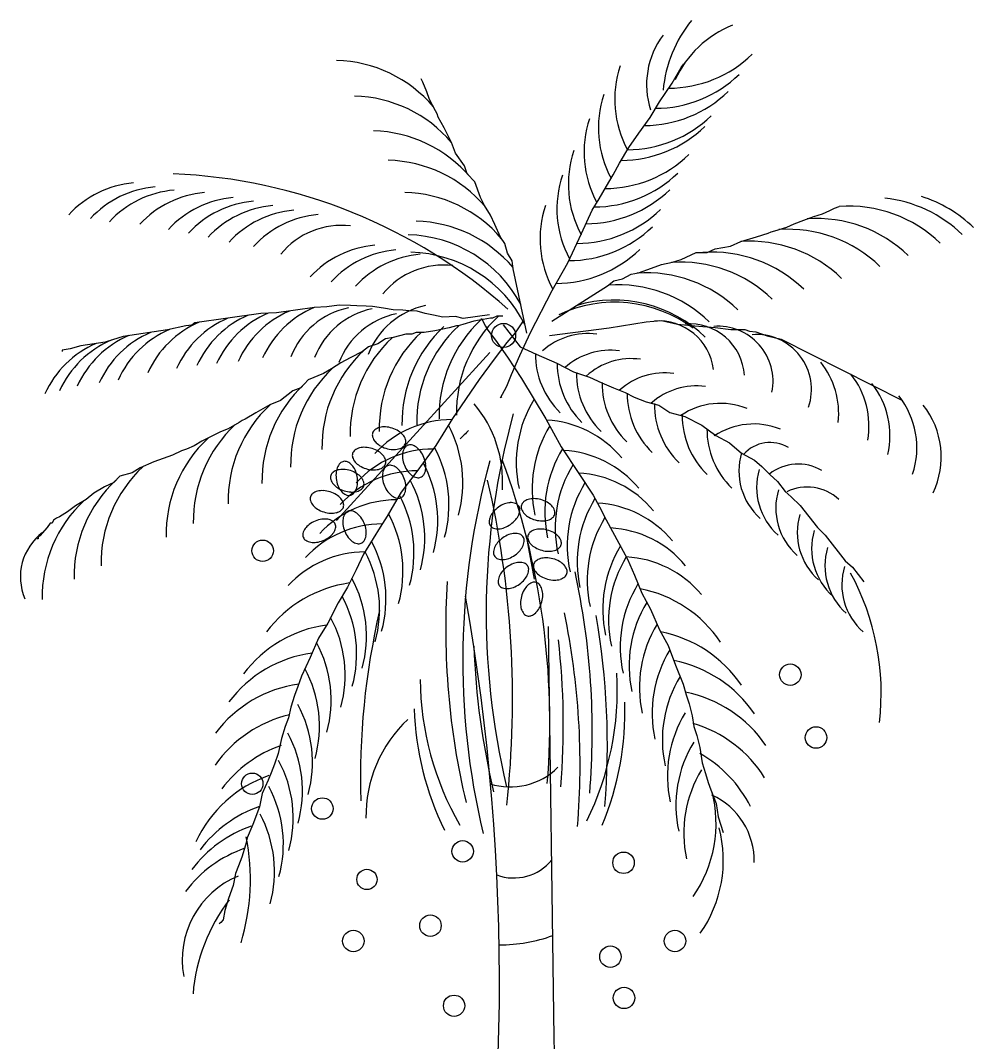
# Model space of a CAD drawing. Header units: millimetres. Extents: x 217.2 to 255.1, y 166.7 to 190.9.
# Drawn here: x 245.272 to 247.118, y 183.618 to 185.597 of the extents above; entities that cross this region are included whole.
import ezdxf

# ---------------------------------------------------------------- set-up
doc = ezdxf.new("R2010")
doc.units = ezdxf.units.MM
doc.layers.add('trees', color=104, linetype='Continuous')

msp = doc.modelspace()

# ---------------------------------------------------------------- linework, layer by layer
at = {"layer": 'trees', "color": 84, "true_color": 0x2aaf18}
for p, q in [((246.5344, 185.4759), (246.5518, 185.506)), ((246.5518, 185.506), (246.5573, 185.5131)), ((246.0514, 185.4774), (246.0483, 185.4838)), ((246.0593, 185.459), (246.0514, 185.4774)), ((246.5098, 185.4398), (246.5344, 185.4759)), ((246.0647, 185.4442), (246.0593, 185.459)), ((246.0759, 185.4224), (246.0647, 185.4442)), ((246.4918, 185.4092), (246.5098, 185.4398)), ((246.0791, 185.4162), (246.0759, 185.4224)), ((246.0815, 185.4101), (246.0791, 185.4162)), ((246.0927, 185.3891), (246.0815, 185.4101)), ((246.1071, 185.3611), (246.0927, 185.3891)), ((245.4713, 184.9854), (245.4506, 184.9789)), ((245.557, 184.9978), (245.4713, 184.9854)), ((245.4365, 184.9743), (245.389, 184.9674)), ((245.4506, 184.9789), (245.4365, 184.9743)), ((246.7459, 184.9798), (246.9805, 184.8611)), ((245.4649, 184.7148), (245.4529, 184.7027)), ((245.435, 184.694), (245.4145, 184.6818)), ((245.4529, 184.7027), (245.435, 184.694)), ((245.3992, 184.6697), (245.3787, 184.6575)), ((245.4145, 184.6818), (245.3992, 184.6697)), ((245.3787, 184.6575), (245.3633, 184.6454)), ((245.336, 184.6297), (245.3335, 184.6237)), ((245.342, 184.6332), (245.336, 184.6297)), ((245.348, 184.6358), (245.342, 184.6332)), ((245.3633, 184.6454), (245.348, 184.6358)), ((245.3241, 184.6151), (245.3097, 184.5995)), ((245.3301, 184.6237), (245.3241, 184.6151)), ((245.3335, 184.6237), (245.3301, 184.6237)), ((245.3063, 184.5935), (245.3037, 184.5934)), ((245.3097, 184.5995), (245.3063, 184.5969)), ((245.3063, 184.5969), (245.3063, 184.5935)), ((246.8307, 184.6006), (246.8699, 184.5506)), ((246.8699, 184.5506), (246.8837, 184.5386)), ((246.8837, 184.5386), (246.9059, 184.5102)), ((246.5928, 184.1596), (246.5992, 184.1389)), ((246.5992, 184.1389), (246.6044, 184.1214)), ((245.7084, 184.0004), (245.7012, 183.9773)), ((245.7012, 183.9773), (245.6943, 183.9603)), ((245.6943, 183.9603), (245.6888, 183.9457)), ((245.6888, 183.9457), (245.6841, 183.9221)), ((245.6841, 183.9221), (245.6755, 183.8967)), ((245.6755, 183.8967), (245.6683, 183.8737)), ((245.6683, 183.8737), (245.6648, 183.856)), ((245.6602, 183.8508), (245.657, 183.8479)), ((245.6648, 183.856), (245.6602, 183.8508))]:
    msp.add_line(p, q, dxfattribs=at)
at = {"layer": 'trees', "color": 97, "true_color": 0x25742c}
for p, q in [((246.4702, 185.3788), (246.4918, 185.4092)), ((246.4202, 185.2981), (246.4326, 185.3207)), ((246.1632, 185.2543), (246.1524, 185.2848)), ((246.4073, 185.2762), (246.4202, 185.2981)), ((246.3929, 185.2519), (246.4073, 185.2762)), ((246.1712, 185.2386), (246.1632, 185.2543)), ((246.3799, 185.2299), (246.3929, 185.2519)), ((246.1826, 185.2201), (246.1712, 185.2386)), ((246.3588, 185.1843), (246.3799, 185.2299)), ((246.8089, 185.2173), (246.8258, 185.2226)), ((246.8258, 185.2226), (246.8401, 185.229)), ((246.8401, 185.229), (246.8491, 185.2335)), ((246.8491, 185.2335), (246.8583, 185.2371)), ((246.1913, 185.2018), (246.1826, 185.2201)), ((246.7897, 185.2107), (246.8089, 185.2173)), ((246.2024, 185.1773), (246.1913, 185.2018)), ((246.3323, 185.1277), (246.3588, 185.1843)), ((246.6977, 185.1784), (246.7206, 185.1851)), ((246.7206, 185.1851), (246.7266, 185.1877)), ((246.2106, 185.165), (246.2024, 185.1773)), ((246.2159, 185.1468), (246.2106, 185.165)), ((246.6473, 185.1601), (246.6676, 185.1691)), ((246.6676, 185.1691), (246.6977, 185.1784)), ((246.2248, 185.1319), (246.2159, 185.1468)), ((246.5521, 185.1344), (246.5814, 185.148)), ((246.5814, 185.148), (246.6027, 185.148)), ((246.6027, 185.148), (246.6177, 185.155)), ((246.6177, 185.155), (246.6473, 185.1601)), ((246.2268, 185.1164), (246.2248, 185.1319)), ((246.3019, 185.0744), (246.3323, 185.1277)), ((246.4949, 185.1177), (246.5141, 185.1243)), ((246.5141, 185.1243), (246.5352, 185.1291)), ((246.5352, 185.1291), (246.5521, 185.1344)), ((246.4384, 185.0968), (246.4552, 185.1057)), ((246.4552, 185.1057), (246.4697, 185.1085)), ((246.4697, 185.1085), (246.4949, 185.1177)), ((246.4091, 185.0832), (246.4216, 185.0927)), ((246.4216, 185.0927), (246.4384, 185.0968)), ((245.8898, 185.0459), (245.866, 185.0424)), ((245.9115, 185.0455), (245.8898, 185.0459)), ((245.9238, 185.0447), (245.9115, 185.0455)), ((245.9421, 185.0439), (245.9238, 185.0447)), ((245.9543, 185.0431), (245.9421, 185.0439)), ((245.768, 185.0309), (245.7378, 185.03)), ((245.8419, 185.0415), (245.768, 185.0309)), ((245.866, 185.0424), (245.8419, 185.0415)), ((245.9756, 185.0401), (245.9543, 185.0431)), ((245.9943, 185.0367), (245.9756, 185.0401)), ((246.0126, 185.0359), (245.9943, 185.0367)), ((246.0248, 185.035), (246.0126, 185.0359)), ((246.0406, 185.0339), (246.0248, 185.035)), ((246.0559, 185.03), (246.0406, 185.0339)), ((245.5923, 185.0055), (245.557, 184.9978)), ((245.6042, 185.0072), (245.5923, 185.0055)), ((245.6097, 185.0115), (245.6042, 185.0072)), ((246.4843, 185.0137), (246.5142, 185.0161)), ((246.5142, 185.0161), (246.5449, 185.009)), ((246.5449, 185.009), (246.5787, 185.0056)), ((246.5787, 185.0056), (246.6176, 185.0026)), ((246.0184, 184.9895), (245.9945, 184.9833)), ((246.0305, 184.9896), (246.0184, 184.9895)), ((246.039, 184.9931), (246.0305, 184.9896)), ((246.0544, 184.9932), (246.039, 184.9931)), ((246.6176, 185.0026), (246.648, 184.9989)), ((246.648, 184.9989), (246.6756, 184.9984)), ((246.6756, 184.9984), (246.6844, 184.9957)), ((246.6844, 184.9957), (246.6966, 184.994)), ((246.6966, 184.994), (246.7187, 184.9863)), ((246.7187, 184.9863), (246.7459, 184.9798)), ((245.389, 184.9674), (245.3682, 184.961)), ((245.9466, 184.9649), (245.9347, 184.9562)), ((245.9646, 184.9711), (245.9466, 184.9649)), ((245.9791, 184.9806), (245.9646, 184.9711)), ((245.9945, 184.9833), (245.9791, 184.9806)), ((245.3682, 184.961), (245.3529, 184.9588)), ((245.3529, 184.9588), (245.3533, 184.9562)), ((245.9347, 184.9562), (245.9107, 184.944)), ((245.8928, 184.9345), (245.8749, 184.9223)), ((245.9107, 184.944), (245.8928, 184.9345)), ((245.8595, 184.9136), (245.8296, 184.9014)), ((245.8749, 184.9223), (245.8595, 184.9136)), ((245.8151, 184.8858), (245.7998, 184.8797)), ((245.8296, 184.9014), (245.8151, 184.8858)), ((245.7998, 184.8797), (245.7759, 184.8615)), ((246.4434, 184.8769), (246.4613, 184.868)), ((246.4613, 184.868), (246.484, 184.8586)), ((245.7554, 184.8527), (245.728, 184.8371)), ((245.7759, 184.8615), (245.7554, 184.8527)), ((246.484, 184.8586), (246.5088, 184.8519)), ((246.5088, 184.8519), (246.5304, 184.8382)), ((246.5304, 184.8382), (246.5594, 184.8304)), ((246.5594, 184.8304), (246.5921, 184.8136)), ((246.5921, 184.8136), (246.619, 184.7932)), ((246.619, 184.7932), (246.6454, 184.779)), ((246.6454, 184.779), (246.6686, 184.7591)), ((245.5042, 184.7306), (245.4888, 184.721)), ((245.5307, 184.7428), (245.5042, 184.7306)), ((245.4888, 184.721), (245.4649, 184.7148)), ((246.0398, 184.724), (246.0099, 184.6837)), ((246.354, 184.7196), (246.3818, 184.6777)), ((246.7389, 184.7041), (246.7537, 184.6852)), ((246.3818, 184.6777), (246.3937, 184.6551)), ((246.7537, 184.6852), (246.7652, 184.6746)), ((246.7652, 184.6746), (246.7827, 184.6578)), ((245.9968, 184.6618), (245.9824, 184.6376)), ((246.3937, 184.6551), (246.4068, 184.6302)), ((246.7827, 184.6578), (246.816, 184.6152)), ((245.9824, 184.6376), (245.9693, 184.6157)), ((246.4068, 184.6302), (246.4188, 184.6076)), ((245.9693, 184.6157), (245.9553, 184.594)), ((246.816, 184.6152), (246.8307, 184.6006)), ((245.9553, 184.594), (245.937, 184.5635)), ((246.2518, 184.5993), (246.2671, 184.5156)), ((246.4188, 184.6076), (246.4315, 184.5852)), ((246.4315, 184.5852), (246.4482, 184.5538)), ((245.937, 184.5635), (245.9222, 184.5332)), ((246.4482, 184.5538), (246.4614, 184.5228)), ((245.9222, 184.5332), (245.9059, 184.4997)), ((246.4614, 184.5228), (246.4759, 184.4885)), ((245.9059, 184.4997), (245.8876, 184.4693)), ((245.8876, 184.4693), (245.8676, 184.4304)), ((245.8676, 184.4304), (245.8495, 184.4008)), ((246.5104, 184.4172), (246.527, 184.3867)), ((245.8495, 184.4008), (245.8333, 184.3638)), ((246.527, 184.3867), (246.5411, 184.3489)), ((245.8333, 184.3638), (245.8165, 184.3278)), ((246.5411, 184.3489), (246.556, 184.312)), ((245.8165, 184.3278), (245.8098, 184.3072)), ((246.556, 184.312), (246.5616, 184.2912)), ((246.5616, 184.2912), (246.5676, 184.2738)), ((246.5676, 184.2738), (246.5736, 184.2504)), ((246.5736, 184.2504), (246.5765, 184.2301)), ((246.5765, 184.2301), (246.5825, 184.2127)), ((246.5825, 184.2127), (246.5885, 184.1893)), ((245.7717, 184.1775), (245.7642, 184.1572)), ((246.5885, 184.1893), (246.5928, 184.1596)), ((245.7642, 184.1572), (245.7581, 184.14)), ((245.7581, 184.14), (245.7519, 184.1264)), ((245.7519, 184.1264), (245.7406, 184.1006)), ((246.6044, 184.1214), (246.6098, 184.1075)), ((245.7406, 184.1006), (245.7354, 184.0746)), ((246.6098, 184.1075), (246.6197, 184.0812)), ((245.7354, 184.0746), (245.7225, 184.0404)), ((246.6197, 184.0812), (246.6235, 184.0549)), ((245.7225, 184.0404), (245.7113, 184.0147)), ((245.7113, 184.0147), (245.7084, 184.0004))]:
    msp.add_line(p, q, dxfattribs=at)
at = {"layer": 'trees', "color": 97, "true_color": 0x279b30}
for p, q in [((246.1149, 185.3402), (246.1071, 185.3611)), ((246.4507, 185.3514), (246.4702, 185.3788)), ((246.4326, 185.3207), (246.4507, 185.3514)), ((246.1321, 185.3156), (246.1149, 185.3402)), ((246.1375, 185.2999), (246.1321, 185.3156)), ((246.1524, 185.2848), (246.1375, 185.2999)), ((246.7567, 185.197), (246.7711, 185.2035)), ((246.7711, 185.2035), (246.7897, 185.2107)), ((246.7266, 185.1877), (246.7332, 185.1897)), ((246.7332, 185.1897), (246.7567, 185.197)), ((245.7378, 185.03), (245.6097, 185.0115)), ((245.728, 184.8371), (245.7076, 184.8249)), ((245.6743, 184.8066), (245.6597, 184.8005)), ((245.6956, 184.8188), (245.6743, 184.8066)), ((245.7016, 184.8223), (245.6956, 184.8188)), ((245.7076, 184.8249), (245.7016, 184.8223)), ((245.6418, 184.7918), (245.6238, 184.7822)), ((245.6597, 184.8005), (245.6418, 184.7918)), ((245.5939, 184.7673), (245.5845, 184.7638)), ((245.6085, 184.7735), (245.5939, 184.7673)), ((245.6238, 184.7822), (245.6085, 184.7735)), ((245.5666, 184.7551), (245.5307, 184.7428)), ((245.5845, 184.7638), (245.5666, 184.7551)), ((246.6686, 184.7591), (246.6944, 184.7455)), ((246.6944, 184.7455), (246.7082, 184.7335)), ((246.7082, 184.7335), (246.7235, 184.7182)), ((246.7235, 184.7182), (246.7389, 184.7041)), ((246.4759, 184.4885), (246.4925, 184.4571)), ((246.4925, 184.4571), (246.5104, 184.4172)), ((245.8098, 184.3072), (245.8029, 184.2902)), ((245.8029, 184.2902), (245.7957, 184.2672)), ((245.7957, 184.2672), (245.7917, 184.247)), ((245.7917, 184.247), (245.7848, 184.23)), ((245.7848, 184.23), (245.7776, 184.207)), ((245.7776, 184.207), (245.7717, 184.1775))]:
    msp.add_line(p, q, dxfattribs=at)
at = {"layer": 'trees', "color": 99, "true_color": 0x1a511e}
for p, q in [((246.253, 184.9919), (246.2268, 185.1164)), ((246.3018, 185.0148), (246.4091, 185.0832)), ((246.2604, 184.9929), (246.3019, 185.0744)), ((246.072, 185.0263), (246.0559, 185.03)), ((246.0907, 185.0229), (246.072, 185.0263)), ((246.1149, 185.0238), (246.0907, 185.0229)), ((246.1301, 185.0199), (246.1149, 185.0238)), ((246.1811, 185.0273), (246.1301, 185.0199)), ((246.1949, 185.0244), (246.1863, 185.0209)), ((246.2069, 185.0245), (246.1949, 185.0244)), ((246.117, 185.0058), (246.1024, 185.0022)), ((246.1204, 185.0058), (246.117, 185.0058)), ((246.1289, 185.0084), (246.1204, 185.0058)), ((246.1503, 185.0146), (246.1289, 185.0084)), ((246.1683, 185.0182), (246.1503, 185.0146)), ((246.1655, 185.0165), (246.165, 185.0199)), ((246.165, 185.0199), (246.1732, 185.0054)), ((246.1829, 185.0209), (246.1683, 185.0182)), ((246.1732, 185.0054), (246.1778, 184.9974)), ((246.1863, 185.0209), (246.1829, 185.0209)), ((246.207, 185.0078), (246.2404, 184.9652)), ((246.2445, 185.0138), (246.2356, 184.9999)), ((246.2439, 185.0105), (246.2445, 185.0138)), ((246.4129, 185.0022), (246.4843, 185.0137)), ((246.075, 184.996), (246.0544, 184.9932)), ((246.1024, 185.0022), (246.075, 184.996)), ((246.1778, 184.9974), (246.1927, 184.9779)), ((246.2306, 184.9921), (246.2146, 184.9735)), ((246.2356, 184.9999), (246.2306, 184.9921)), ((246.2393, 184.9485), (246.2604, 184.9929)), ((246.2971, 184.9872), (246.4129, 185.0022)), ((246.2146, 184.9735), (246.1899, 184.9416)), ((246.1927, 184.9779), (246.2157, 184.9449)), ((246.2404, 184.9652), (246.271, 184.9511)), ((246.1815, 184.9542), (245.8847, 184.6289)), ((246.2157, 184.9449), (246.2425, 184.9037)), ((246.2232, 184.9116), (246.2393, 184.9485)), ((246.271, 184.9511), (246.311, 184.9334)), ((246.1899, 184.9416), (246.161, 184.9019)), ((246.311, 184.9334), (246.3438, 184.9166)), ((246.2144, 184.8887), (246.2232, 184.9116)), ((246.3438, 184.9166), (246.3744, 184.9067)), ((246.3744, 184.9067), (246.3986, 184.8952)), ((246.161, 184.9019), (246.1092, 184.8265)), ((246.21, 184.8806), (246.2144, 184.8887)), ((246.2425, 184.9037), (246.2902, 184.8256)), ((246.3986, 184.8952), (246.4213, 184.8857)), ((246.4213, 184.8857), (246.4434, 184.8769)), ((246.202, 184.8661), (246.21, 184.8806)), ((246.2046, 184.8683), (246.202, 184.8661)), ((246.1092, 184.8265), (246.077, 184.7744)), ((246.2902, 184.8256), (246.3196, 184.7718)), ((246.3196, 184.7718), (246.354, 184.7196))]:
    msp.add_line(p, q, dxfattribs=at)
at = {"layer": 'trees', "color": 12, "true_color": 0xbd0003}
msp.add_line((246.077, 184.7744), (246.0398, 184.724), dxfattribs=at)
at = {"layer": 'trees', "color": 55, "true_color": 0x97922b}
for p, q in [((246.0099, 184.6837), (245.9968, 184.6618)), ((246.6235, 184.0549), (246.6332, 184.0246))]:
    msp.add_line(p, q, dxfattribs=at)
at = {"layer": 'trees', "color": 47, "true_color": 0x8d6a35}
for p, q in [((246.3063, 183.6272), (246.2951, 184.4234)), ((246.3164, 183.021), (246.3063, 183.6272))]:
    msp.add_line(p, q, dxfattribs=at)
at = {"layer": 'trees', "color": 12, "true_color": 0xbd0003}
for centre, radius in [((246.2081, 184.9872), 0.0233), ((245.7413, 184.5703), 0.0208), ((246.7635, 184.3303), 0.0208), ((245.8571, 184.0712), 0.0208), ((246.1288, 183.9883), 0.0207), ((246.4404, 183.9661), 0.0208), ((245.9434, 183.9339), 0.0196)]:
    msp.add_circle(centre, radius, dxfattribs=at)
at = {"layer": 'trees', "color": 1}
for centre, radius in [((246.8133, 184.2087), 0.0208), ((246.0664, 183.8444), 0.0208), ((245.9171, 183.8147), 0.0208), ((246.54, 183.8147), 0.0208), ((246.415, 183.7843), 0.0208), ((246.4414, 183.7045), 0.0208), ((246.1122, 183.6893), 0.0206)]:
    msp.add_circle(centre, radius, dxfattribs=at)
at = {"layer": 'trees', "color": 97, "true_color": 0x25742c}
msp.add_circle((245.7212, 184.1191), 0.0207, dxfattribs=at)
at = {"layer": 'trees', "color": 84, "true_color": 0x2aaf18}
for centre, radius, start, end in [((246.7664, 185.4391), 0.2504, 140.8862, 174.7256), ((246.7278, 185.3965), 0.206, 111.7689, 155.4956), ((246.6445, 185.4728), 0.1595, 143.0715, 197.9099), ((245.8778, 185.265), 0.2548, 40.3326, 88.5448), ((246.5272, 185.7001), 0.2341, 270.1126, 314.0023), ((246.6272, 185.4439), 0.2038, 161.3678, 208.4355), ((246.5018, 185.6611), 0.2341, 270.1126, 314.0023), ((246.4803, 185.6278), 0.2341, 270.1126, 314.0023), ((245.913, 185.1959), 0.2548, 40.3326, 88.5448), ((246.5955, 185.3885), 0.2038, 161.3678, 208.4355), ((245.9495, 185.1286), 0.2548, 40.3326, 88.5448), ((245.5074, 185.0906), 0.1925, 94.8667, 137.3901), ((245.5258, 184.2624), 1.0386, 48.3166, 87.6781), ((245.5494, 185.0831), 0.1925, 94.8667, 137.3901), ((245.5861, 185.0768), 0.1925, 94.8667, 137.3901), ((245.6451, 185.0721), 0.1925, 94.8667, 137.3901), ((245.7004, 185.0622), 0.1925, 94.8667, 137.3901), ((245.7397, 185.0552), 0.1925, 94.8667, 137.3901), ((246.919, 184.9997), 0.2548, 45.8799, 83.8339), ((246.941, 185.0132), 0.2548, 45.8799, 72.554), ((246.7595, 184.938), 0.2548, 45.8799, 94.0921), ((245.5578, 184.81), 0.1925, 113.2154, 155.7388), ((245.6002, 184.8161), 0.1925, 113.2154, 155.7388), ((245.6369, 184.8218), 0.1925, 113.2154, 155.7388), ((245.495, 184.7949), 0.1925, 113.2154, 155.7388), ((245.5236, 184.8011), 0.1925, 113.2154, 155.7388), ((246.8466, 184.7697), 0.1621, 341.5766, 38.3063), ((245.683, 184.5464), 0.2548, 132.9269, 181.1391), ((245.6308, 184.5205), 0.2548, 132.9269, 181.1391), ((245.569, 184.4809), 0.2548, 132.9269, 181.1391), ((246.8991, 184.6054), 0.1222, 163.2194, 228.6265), ((245.3789, 184.5198), 0.1068, 126.6779, 203.5011), ((246.9527, 184.5411), 0.1222, 163.2194, 228.6265), ((246.9855, 184.5048), 0.1222, 163.2194, 228.6265), ((246.4681, 183.9642), 0.2449, 26.8543, 60.5822), ((245.2939, 183.9341), 0.4237, 343.1738, 11.1655), ((245.7872, 183.7629), 0.2449, 109.1744, 142.9023)]:
    msp.add_arc(centre, radius, start, end, dxfattribs=at)
at = {"layer": 'trees', "color": 97, "true_color": 0x279b30}
for centre, radius, start, end in [((246.5678, 185.3417), 0.2038, 161.3678, 208.4355), ((246.4476, 185.581), 0.2341, 270.1126, 314.0023), ((246.4354, 185.5603), 0.2341, 270.1126, 314.0023), ((246.5373, 185.28), 0.2038, 161.3678, 208.4355), ((245.9782, 185.0717), 0.2548, 40.3326, 88.5448), ((246.4042, 185.5058), 0.2341, 270.1126, 314.0023), ((246.383, 185.4701), 0.2341, 270.1126, 314.0023), ((246.3672, 185.4377), 0.2341, 270.1126, 314.0023), ((245.8179, 185.0377), 0.1925, 94.8667, 137.3901), ((245.8652, 185.0293), 0.1925, 94.8667, 137.3901), ((245.8944, 185.048), 0.1524, 83.4496, 140.7029), ((246.6855, 184.9148), 0.2548, 45.8799, 94.0921), ((245.9751, 184.9701), 0.1925, 94.8667, 137.3901), ((246.612, 184.8938), 0.2548, 45.8799, 94.0921), ((245.7895, 184.8496), 0.1925, 113.2154, 155.7388), ((245.8277, 184.8535), 0.1925, 113.2154, 155.7388), ((245.8693, 184.8576), 0.1925, 113.2154, 155.7388), ((245.6944, 184.8358), 0.1925, 113.2154, 155.7388), ((245.75, 184.8439), 0.1925, 113.2154, 155.7388), ((246.6979, 184.8824), 0.1066, 341.3163, 94.5157), ((246.6951, 184.8351), 0.1621, 354.2811, 38.3063), ((245.9292, 184.6662), 0.2548, 132.9269, 181.1391), ((246.7606, 184.8055), 0.1586, 179.6512, 225.8578), ((246.6926, 184.6786), 0.1372, 67.7898, 123.8343), ((245.8091, 184.6018), 0.2548, 132.9269, 181.1391), ((246.7861, 184.7247), 0.1222, 163.2194, 228.6265), ((246.7787, 184.6478), 0.0903, 59.5858, 128.1878), ((246.4254, 184.2565), 0.2449, 34.0541, 78.9537), ((245.8993, 184.184), 0.2449, 98.0028, 142.9023), ((245.64, 184.2812), 0.2341, 344.5361, 28.4259), ((245.8711, 184.1298), 0.2449, 98.0028, 142.9023), ((245.6173, 184.2307), 0.2341, 344.5361, 28.4259)]:
    msp.add_arc(centre, radius, start, end, dxfattribs=at)
at = {"layer": 'trees', "color": 97, "true_color": 0x25742c}
for centre, radius, start, end in [((246.5152, 185.2326), 0.2038, 161.3678, 208.4355), ((246.0101, 185.0095), 0.2548, 40.3326, 88.5448), ((245.7772, 185.0469), 0.1925, 94.8667, 137.3901), ((246.4825, 185.1738), 0.2038, 161.3678, 208.4355), ((246.3495, 185.3995), 0.2341, 270.1126, 314.0023), ((246.0322, 184.9538), 0.2548, 40.3326, 88.5448), ((246.0165, 184.9275), 0.2548, 28.1044, 88.5448), ((246.3339, 185.3662), 0.2341, 270.1126, 314.0023), ((246.0158, 184.9609), 0.1925, 94.8667, 137.3901), ((246.0631, 184.9525), 0.1925, 94.8667, 137.3901), ((246.3091, 185.322), 0.2341, 270.1126, 314.0023), ((246.0923, 184.9712), 0.1524, 83.4496, 140.7029), ((246.5512, 184.8744), 0.2548, 45.8799, 94.0921), ((246.4845, 184.8537), 0.2548, 45.8799, 94.0921), ((246.4292, 184.8305), 0.2548, 45.8799, 94.0921), ((246.088, 184.8958), 0.1524, 101.7983, 159.0517), ((246.4214, 184.8009), 0.2548, 45.8799, 106.3203), ((245.9168, 184.8645), 0.1925, 113.2154, 155.7388), ((245.9386, 184.8914), 0.1524, 101.7983, 159.0517), ((245.9844, 184.8897), 0.1524, 101.7983, 159.0517), ((246.0315, 184.8801), 0.1524, 101.7983, 159.0517), ((246.5681, 184.9033), 0.1066, 3.7883, 94.5157), ((246.6234, 184.8984), 0.1066, 348.6001, 94.5157), ((246.2219, 184.8066), 0.2548, 132.9269, 181.1391), ((246.1657, 184.7963), 0.2548, 132.9269, 181.1391), ((246.111, 184.7717), 0.2548, 132.9269, 181.1391), ((246.0503, 184.737), 0.2548, 132.9269, 181.1391), ((246.52, 184.7851), 0.1297, 81.9926, 132.2186), ((246.7538, 184.8117), 0.1621, 350.2071, 38.3063), ((246.6062, 184.8746), 0.1586, 179.6512, 225.8578), ((246.6587, 184.8543), 0.1586, 179.6512, 225.8578), ((246.628, 184.7185), 0.1372, 67.7898, 123.8343), ((246.7127, 184.8319), 0.1586, 179.6512, 225.8578), ((246.7245, 184.7099), 0.07, 59.4874, 137.7831), ((245.8464, 184.6294), 0.2341, 344.5361, 28.4259), ((246.5422, 184.6148), 0.2341, 148.5306, 192.4204), ((246.0411, 184.5214), 0.2038, 90.103, 137.1706), ((244.3335, 184.283), 1.8919, 353.766, 12.9565), ((246.342, 184.5173), 0.2038, 39.7858, 86.8535), ((245.8213, 184.5956), 0.2341, 344.5361, 28.4259), ((246.5654, 184.5797), 0.2341, 148.5306, 192.4204), ((246.8576, 184.6531), 0.1222, 163.2194, 228.6265), ((246.7964, 184.6034), 0.0903, 47.4027, 116.0047), ((246.0015, 184.4652), 0.2038, 90.103, 137.1706), ((246.5847, 184.5493), 0.2341, 148.5306, 192.4204), ((246.3786, 184.4591), 0.2038, 39.7858, 86.8535), ((245.7791, 184.5306), 0.2341, 344.5361, 28.4259), ((245.9736, 184.4185), 0.2038, 90.103, 137.1706), ((245.94, 184.3642), 0.2038, 90.103, 137.1706), ((245.7338, 184.4565), 0.2341, 344.5361, 28.4259), ((245.7084, 184.4054), 0.2341, 344.5361, 28.4259), ((245.944, 184.2654), 0.2449, 98.0028, 142.9023), ((246.6681, 184.3838), 0.2341, 148.5306, 192.4204), ((245.6894, 184.3706), 0.2341, 344.5361, 28.4259), ((246.7052, 184.306), 0.2341, 148.5306, 192.4204), ((244.8763, 184.2321), 1.4475, 355.2862, 6.5793), ((246.7298, 184.2561), 0.2341, 148.5306, 192.4204), ((246.7497, 184.2045), 0.2341, 148.5306, 192.4204), ((245.5665, 184.0526), 0.2341, 344.5361, 28.4259), ((245.5474, 184.0022), 0.2341, 344.5361, 28.4259)]:
    msp.add_arc(centre, radius, start, end, dxfattribs=at)
at = {"layer": 'trees', "color": 55, "true_color": 0x97922b}
for centre, radius, start, end in [((246.8765, 184.9829), 0.2548, 45.8799, 94.0921), ((246.8146, 184.9588), 0.2548, 45.8799, 94.0921), ((246.5087, 184.9087), 0.1066, 6.6949, 94.5157), ((245.9948, 184.7057), 0.2548, 132.9269, 181.1391), ((246.5812, 184.7598), 0.1297, 81.9926, 132.2186), ((246.7944, 184.7935), 0.1621, 346.9559, 38.3063), ((246.8937, 184.752), 0.1621, 334.5178, 38.3063), ((245.8618, 184.628), 0.2548, 132.9269, 181.1391), ((246.522, 184.6455), 0.2341, 148.5306, 192.4204), ((245.9982, 184.7165), 0.0247, 146.3721, 170.8094), ((245.9672, 184.7425), 0.0128, 308.3836, 342.5934), ((245.9883, 184.7231), 0.0128, 112.1622, 146.3721), ((245.9883, 184.7231), 0.0128, 77.9523, 112.1622), ((245.9858, 184.7114), 0.0247, 53.5149, 77.9523), ((245.9784, 184.7014), 0.0372, 36.3261, 53.5149), ((246.0666, 184.7564), 0.0547, 202.1622, 216.3261), ((247.5765, 184.3583), 1.4475, 164.5249, 193.4066), ((246.8204, 184.6925), 0.1222, 163.2194, 228.6265), ((246.0106, 184.7145), 0.0372, 170.8094, 187.9983), ((246.0279, 184.7169), 0.0547, 187.9983, 202.1622), ((245.9643, 184.691), 0.0547, 22.1622, 36.3261), ((245.9643, 184.691), 0.0547, 7.9983, 22.1622), ((245.9156, 184.7387), 0.0547, 238.4295, 252.5934), ((246.0279, 184.7169), 0.0547, 202.1622, 216.3261), ((245.994, 184.6915), 0.0247, 326.3721, 350.8094), ((245.9816, 184.6935), 0.0372, 350.8094, 7.9983), ((245.8462, 184.671), 0.0128, 162.5934, 196.8033), ((245.8462, 184.671), 0.0128, 128.3836, 162.5934), ((245.8536, 184.6617), 0.0247, 103.9462, 128.3836), ((245.8566, 184.6495), 0.0372, 86.7573, 103.9462), ((245.8557, 184.6321), 0.0547, 72.5934, 86.7573), ((245.8557, 184.6321), 0.0547, 58.4295, 72.5934), ((245.8648, 184.647), 0.0372, 41.2407, 58.4295), ((245.8742, 184.6552), 0.0247, 16.8033, 41.2407), ((245.9129, 184.701), 0.0247, 221.7768, 246.2142), ((246.0138, 184.7066), 0.0372, 216.3261, 233.5149), ((246.0064, 184.6965), 0.0247, 233.5149, 257.9523), ((246.0039, 184.6849), 0.0128, 257.9523, 292.1622), ((245.8004, 184.5662), 0.2341, 344.5361, 28.4259), ((246.0039, 184.6849), 0.0128, 292.1622, 326.3721), ((245.8576, 184.6745), 0.0247, 196.8033, 221.2407), ((245.867, 184.6827), 0.0372, 221.2407, 238.4295), ((245.8762, 184.6976), 0.0547, 238.4295, 252.5934), ((245.8782, 184.668), 0.0247, 283.9462, 308.3836), ((245.8856, 184.6587), 0.0128, 308.3836, 342.5934), ((245.8856, 184.6587), 0.0128, 342.5934, 16.8033), ((245.864, 184.5773), 0.0547, 98.1608, 112.3246), ((245.8615, 184.5946), 0.0372, 80.9719, 98.1608), ((245.8762, 184.6976), 0.0547, 252.5934, 266.7573), ((245.8635, 184.607), 0.0247, 56.5345, 80.9719), ((245.8752, 184.6802), 0.0372, 266.7573, 283.9462), ((245.9338, 184.6263), 0.0372, 170.8094, 187.9983), ((245.9115, 184.6349), 0.0128, 112.1622, 146.3721), ((246.2838, 184.6828), 0.0547, 240.696, 254.8599), ((246.6041, 184.5126), 0.2341, 148.5306, 192.4204), ((245.8435, 184.5988), 0.0247, 143.6774, 168.1148), ((245.8536, 184.5913), 0.0372, 126.4885, 143.6774), ((245.864, 184.5773), 0.0547, 112.3246, 126.4885), ((245.8701, 184.6169), 0.0128, 22.3246, 56.5345), ((245.8584, 184.6193), 0.0247, 323.6774, 348.1148), ((245.8701, 184.6169), 0.0128, 348.1148, 22.3246), ((246.2788, 184.5752), 0.0372, 89.0238, 106.2126), ((246.404, 184.411), 0.2038, 39.7858, 86.8535), ((246.9269, 184.574), 0.1222, 163.2194, 228.6265), ((245.8319, 184.6012), 0.0128, 168.1148, 202.3246), ((245.8319, 184.6012), 0.0128, 202.3246, 236.5345), ((245.8384, 184.6112), 0.0247, 236.5345, 260.9719), ((245.8379, 184.6408), 0.0547, 278.1608, 292.3246), ((245.8379, 184.6408), 0.0547, 292.3246, 306.4885), ((245.8483, 184.6268), 0.0372, 306.4885, 323.6774), ((245.7462, 184.4771), 0.2341, 344.5361, 28.4259), ((246.2381, 184.5506), 0.0547, 125.2911, 139.455), ((246.2381, 184.5506), 0.0547, 111.1272, 125.2911), ((246.2318, 184.5669), 0.0372, 93.9384, 111.1272), ((246.231, 184.5793), 0.0247, 69.501, 93.9384), ((246.2351, 184.5905), 0.0128, 35.2911, 69.501), ((246.2351, 184.5905), 0.0128, 1.0812, 35.2911), ((246.2232, 184.5903), 0.0247, 336.6439, 1.0812), ((245.8404, 184.6235), 0.0372, 260.9719, 278.1608), ((246.2134, 184.5669), 0.0247, 156.6439, 181.0812), ((246.2248, 184.5619), 0.0372, 139.455, 156.6439), ((246.1985, 184.6066), 0.0547, 305.2911, 319.455), ((246.2117, 184.5952), 0.0372, 319.455, 336.6439), ((246.6342, 184.4574), 0.2341, 148.5306, 192.4204), ((246.2014, 184.5666), 0.0128, 181.0812, 215.2911), ((246.2014, 184.5666), 0.0128, 215.2911, 249.501), ((246.2056, 184.5778), 0.0247, 249.501, 273.9384), ((246.2048, 184.5903), 0.0372, 273.9384, 291.1272), ((246.1985, 184.6066), 0.0547, 291.1272, 305.2911), ((246.2898, 184.5194), 0.0372, 89.0238, 106.2126), ((246.2895, 184.5019), 0.0547, 74.8599, 89.0238), ((246.2895, 184.5019), 0.0547, 60.696, 74.8599), ((246.6455, 184.4362), 0.2341, 148.5306, 192.4204), ((246.4346, 184.3549), 0.2038, 39.7858, 86.8535), ((246.2406, 184.5107), 0.0372, 93.9384, 111.1272), ((246.2398, 184.5231), 0.0247, 69.501, 93.9384), ((244.9323, 184.2202), 1.4475, 355.2862, 12.3308), ((247.5434, 184.4187), 1.4475, 176.362, 193.4066), ((246.3075, 184.5682), 0.0547, 254.8599, 269.0238), ((246.4592, 184.2957), 0.4803, 353.1054, 28.8161), ((246.2956, 184.4678), 0.0547, 150.8584, 165.0223), ((246.2467, 184.4853), 0.0372, 359.1862, 16.3751), ((246.2956, 184.4678), 0.0547, 165.0223, 179.1862), ((246.2293, 184.4855), 0.0547, 330.8584, 345.0223), ((246.2293, 184.4855), 0.0547, 345.0223, 359.1862), ((246.6852, 184.348), 0.2341, 148.5306, 192.4204), ((247.3782, 184.1284), 1.4475, 166.9852, 181.6685), ((246.2781, 184.468), 0.0372, 179.1862, 196.3751), ((246.2661, 184.4645), 0.0247, 196.3751, 220.8125), ((246.2532, 184.468), 0.0247, 289.2322, 313.6696), ((246.2445, 184.477), 0.0372, 313.6696, 330.8584), ((244.9087, 184.1556), 1.4475, 355.2862, 11.7321), ((245.6672, 184.3296), 0.2341, 344.5361, 28.4259), ((246.2571, 184.4567), 0.0128, 220.8125, 255.0223), ((246.2571, 184.4567), 0.0128, 255.0223, 289.2322), ((244.9616, 184.1941), 1.4475, 355.2862, 9.9695), ((246.4657, 184.1729), 0.2449, 34.0541, 78.9537), ((247.5969, 184.4389), 1.4475, 182.1135, 193.4066), ((246.491, 184.1172), 0.2449, 34.0541, 78.9537), ((245.8516, 184.3015), 0.5768, 333.8323, 3.1811), ((245.8455, 184.0697), 0.2449, 98.0028, 142.9023), ((246.6232, 184.3266), 0.5768, 180.534, 209.8827), ((246.5133, 184.0559), 0.2449, 34.0541, 78.9537), ((245.6038, 184.1611), 0.2341, 344.5361, 28.4259), ((245.8662, 184.2593), 0.5768, 337.5522, 1.8016), ((245.8497, 184.0145), 0.2449, 103.2904, 144.916), ((246.6113, 184.2835), 0.5768, 181.9135, 206.1629), ((246.7595, 184.1343), 0.2341, 148.5306, 192.4204), ((246.1963, 184.0573), 0.2548, 132.9269, 181.1391), ((246.5062, 184.0009), 0.2449, 32.0405, 73.6661), ((245.5844, 184.1055), 0.2341, 344.5361, 28.4259), ((245.8575, 183.9618), 0.2449, 109.1744, 142.9023), ((246.776, 184.0777), 0.2341, 148.5306, 192.4204), ((245.8341, 183.9037), 0.2449, 109.1744, 155.0455), ((246.7911, 184.024), 0.2341, 148.5306, 192.4204), ((246.3738, 184.042), 0.2459, 324.976, 14.7541), ((246.5536, 183.9696), 0.1401, 358.9306, 65.5076), ((245.8155, 183.8438), 0.2449, 109.1744, 142.9023), ((245.5304, 183.9489), 0.2341, 344.5361, 28.4259), ((245.7996, 183.8057), 0.2449, 109.1744, 142.9023), ((246.3878, 183.971), 0.2459, 324.976, 14.7541), ((245.7611, 183.7784), 0.1755, 112.5339, 190.6238), ((245.9517, 183.684), 0.3464, 142.5436, 175.2654)]:
    msp.add_arc(centre, radius, start, end, dxfattribs=at)
at = {"layer": 'trees', "color": 99, "true_color": 0x1a511e}
for centre, radius, start, end in [((246.022, 184.8935), 0.2548, 26.7465, 88.5448), ((246.4232, 184.7967), 0.2548, 53.327, 115.1253), ((246.3715, 184.8378), 0.2548, 132.9269, 181.1391), ((246.266, 184.8178), 0.2548, 132.9269, 181.1391), ((246.2946, 184.8194), 0.2548, 132.9269, 181.1391), ((246.3378, 184.8307), 0.2548, 132.9269, 181.1391), ((246.3707, 184.8612), 0.1297, 81.9926, 132.2186), ((246.4283, 184.9515), 0.1586, 179.6512, 225.8578), ((246.4145, 184.8289), 0.1297, 81.9926, 132.2186), ((246.4704, 184.9327), 0.1586, 179.6512, 225.8578), ((246.4555, 184.8126), 0.1297, 81.9926, 132.2186), ((246.5077, 184.9148), 0.1586, 179.6512, 225.8578), ((246.5574, 184.895), 0.1586, 179.6512, 225.8578), ((245.9722, 184.7038), 0.2341, 356.2742, 40.164), ((246.4667, 184.7413), 0.2341, 148.5306, 192.4204), ((247.6219, 184.449), 1.4475, 164.5249, 193.4066), ((246.1082, 184.6204), 0.2038, 90.103, 137.1706), ((245.8952, 184.7019), 0.2341, 344.5361, 28.4259), ((246.4973, 184.6898), 0.2341, 148.5306, 192.4204), ((246.2803, 184.6197), 0.2038, 39.7858, 86.8535), ((246.5428, 184.3901), 0.5768, 134.2992, 136.5232), ((246.0722, 184.5635), 0.2038, 90.103, 137.1706), ((245.8682, 184.659), 0.2341, 344.5361, 28.4259), ((246.3132, 184.561), 0.2038, 39.7858, 86.8535)]:
    msp.add_arc(centre, radius, start, end, dxfattribs=at)
at = {"layer": 'trees', "color": 12, "true_color": 0xbd0003}
for centre, radius, start, end in [((245.9739, 184.785), 0.0247, 103.9462, 128.3836), ((245.977, 184.7729), 0.0372, 86.7573, 103.9462), ((245.976, 184.7555), 0.0547, 72.5934, 86.7573), ((245.976, 184.7555), 0.0547, 58.4295, 72.5934), ((245.9665, 184.7944), 0.0128, 162.5934, 196.8033), ((245.9665, 184.7944), 0.0128, 128.3836, 162.5934), ((245.9779, 184.7978), 0.0247, 196.8033, 221.2407), ((245.9851, 184.7703), 0.0372, 41.2407, 58.4295), ((245.9945, 184.7786), 0.0247, 16.8033, 41.2407), ((245.9352, 184.7455), 0.0247, 103.9462, 128.3836), ((245.9382, 184.7334), 0.0372, 86.7573, 103.9462), ((245.9372, 184.7159), 0.0547, 72.5934, 86.7573), ((245.9372, 184.7159), 0.0547, 58.4295, 72.5934), ((245.9874, 184.8061), 0.0372, 221.2407, 238.4295), ((245.9965, 184.821), 0.0547, 238.4295, 252.5934), ((245.9965, 184.821), 0.0547, 252.5934, 266.7573), ((245.9955, 184.8035), 0.0372, 266.7573, 283.9462), ((245.9985, 184.7914), 0.0247, 283.9462, 308.3836), ((246.037, 184.756), 0.0247, 146.3721, 170.8094), ((246.0059, 184.782), 0.0128, 308.3836, 342.5934), ((246.027, 184.7626), 0.0128, 112.1622, 146.3721), ((246.0059, 184.782), 0.0128, 342.5934, 16.8033), ((246.027, 184.7626), 0.0128, 77.9523, 112.1622), ((246.0246, 184.751), 0.0247, 53.5149, 77.9523), ((246.0171, 184.7409), 0.0372, 36.3261, 53.5149), ((245.9278, 184.7549), 0.0128, 162.5934, 196.8033), ((245.9392, 184.7583), 0.0247, 196.8033, 221.2407), ((245.9278, 184.7549), 0.0128, 128.3836, 162.5934), ((245.9464, 184.7308), 0.0372, 41.2407, 58.4295), ((245.9558, 184.7391), 0.0247, 16.8033, 41.2407), ((246.0493, 184.754), 0.0372, 170.8094, 187.9983), ((246.0666, 184.7564), 0.0547, 187.9983, 202.1622), ((246.003, 184.7305), 0.0547, 22.1622, 36.3261), ((246.003, 184.7305), 0.0547, 7.9983, 22.1622), ((245.9207, 184.7178), 0.0372, 159.0713, 176.2602), ((245.909, 184.7222), 0.0247, 134.6339, 159.0713), ((245.896, 184.6906), 0.0372, 86.7573, 103.9462), ((245.9006, 184.7307), 0.0128, 100.4241, 134.6339), ((245.895, 184.6732), 0.0547, 72.5934, 86.7573), ((245.9006, 184.7307), 0.0128, 66.2142, 100.4241), ((245.8958, 184.7198), 0.0247, 41.7768, 66.2142), ((245.8865, 184.7115), 0.0372, 24.5879, 41.7768), ((245.8706, 184.7042), 0.0547, 10.4241, 24.5879), ((245.9486, 184.7666), 0.0372, 221.2407, 238.4295), ((245.9578, 184.7815), 0.0547, 238.4295, 252.5934), ((245.9578, 184.7815), 0.0547, 252.5934, 266.7573), ((245.9568, 184.764), 0.0372, 266.7573, 283.9462), ((245.9598, 184.7519), 0.0247, 283.9462, 308.3836), ((245.9672, 184.7425), 0.0128, 342.5934, 16.8033), ((246.0327, 184.731), 0.0247, 326.3721, 350.8094), ((246.0203, 184.733), 0.0372, 350.8094, 7.9983), ((245.8856, 184.7121), 0.0128, 162.5934, 196.8033), ((245.897, 184.7155), 0.0247, 196.8033, 221.2407), ((245.8856, 184.7121), 0.0128, 128.3836, 162.5934), ((245.893, 184.7028), 0.0247, 103.9462, 128.3836), ((245.9381, 184.7166), 0.0547, 176.2602, 190.4241), ((245.895, 184.6732), 0.0547, 58.4295, 72.5934), ((245.9042, 184.6881), 0.0372, 41.2407, 58.4295), ((245.8706, 184.7042), 0.0547, 356.2602, 10.4241), ((245.9136, 184.6963), 0.0247, 16.8033, 41.2407), ((246.0525, 184.7461), 0.0372, 216.3261, 233.5149), ((246.0451, 184.736), 0.0247, 233.5149, 257.9523), ((246.0426, 184.7244), 0.0128, 257.9523, 292.1622), ((246.0426, 184.7244), 0.0128, 292.1622, 326.3721), ((245.9064, 184.7238), 0.0372, 221.2407, 238.4295), ((245.9381, 184.7166), 0.0547, 190.4241, 204.5879), ((245.9222, 184.7094), 0.0372, 204.5879, 221.7768), ((245.8997, 184.6986), 0.0247, 314.6339, 339.0713), ((245.888, 184.7031), 0.0372, 339.0713, 356.2602), ((245.9176, 184.7091), 0.0247, 283.9462, 308.3836), ((245.925, 184.6997), 0.0128, 308.3836, 342.5934), ((245.925, 184.6997), 0.0128, 342.5934, 16.8033), ((245.9156, 184.7387), 0.0547, 252.5934, 266.7573), ((245.9081, 184.6901), 0.0128, 246.2142, 280.4241), ((245.9081, 184.6901), 0.0128, 280.4241, 314.6339), ((245.9146, 184.7212), 0.0372, 266.7573, 283.9462), ((246.2627, 184.646), 0.0247, 106.2126, 130.65), ((246.2662, 184.634), 0.0372, 89.0238, 106.2126), ((246.2659, 184.6165), 0.0547, 74.8599, 89.0238), ((246.2659, 184.6165), 0.0547, 60.696, 74.8599), ((246.2297, 184.6101), 0.0547, 125.2911, 139.455), ((246.2297, 184.6101), 0.0547, 111.1272, 125.2911), ((246.2234, 184.6263), 0.0372, 93.9384, 111.1272), ((246.2225, 184.6388), 0.0247, 69.501, 93.9384), ((246.2267, 184.65), 0.0128, 35.2911, 69.501), ((246.2267, 184.65), 0.0128, 1.0812, 35.2911), ((246.2148, 184.6498), 0.0247, 336.6439, 1.0812), ((246.2549, 184.655), 0.0128, 164.8599, 199.0697), ((246.2549, 184.655), 0.0128, 130.65, 164.8599), ((246.2662, 184.6589), 0.0247, 199.0697, 223.5071), ((246.2744, 184.6317), 0.0372, 43.5071, 60.696), ((246.2835, 184.6403), 0.0247, 19.0697, 43.5071), ((246.2948, 184.6442), 0.0128, 344.8599, 19.0697), ((245.9214, 184.6283), 0.0247, 146.3721, 170.8094), ((245.9115, 184.6349), 0.0128, 77.9523, 112.1622), ((245.909, 184.6232), 0.0247, 53.5149, 77.9523), ((245.9016, 184.6131), 0.0372, 36.3261, 53.5149), ((245.8875, 184.6028), 0.0547, 22.1622, 36.3261), ((246.2049, 184.6264), 0.0247, 156.6439, 181.0812), ((246.2164, 184.6214), 0.0372, 139.455, 156.6439), ((246.19, 184.6661), 0.0547, 305.2911, 319.455), ((246.2033, 184.6547), 0.0372, 319.455, 336.6439), ((246.2753, 184.6675), 0.0372, 223.5071, 240.696), ((246.2838, 184.6828), 0.0547, 254.8599, 269.0238), ((246.2835, 184.6653), 0.0372, 269.0238, 286.2126), ((246.287, 184.6533), 0.0247, 286.2126, 310.65), ((246.2948, 184.6442), 0.0128, 310.65, 344.8599), ((245.9511, 184.6287), 0.0547, 187.9983, 202.1622), ((245.8875, 184.6028), 0.0547, 7.9983, 22.1622), ((245.9048, 184.6052), 0.0372, 350.8094, 7.9983), ((246.193, 184.6261), 0.0128, 181.0812, 215.2911), ((246.193, 184.6261), 0.0128, 215.2911, 249.501), ((246.1972, 184.6373), 0.0247, 249.501, 273.9384), ((246.1963, 184.6498), 0.0372, 273.9384, 291.1272), ((246.19, 184.6661), 0.0547, 291.1272, 305.2911), ((246.2753, 184.5872), 0.0247, 106.2126, 130.65), ((246.2785, 184.5577), 0.0547, 74.8599, 89.0238), ((246.2785, 184.5577), 0.0547, 60.696, 74.8599), ((245.9511, 184.6287), 0.0547, 202.1622, 216.3261), ((245.937, 184.6183), 0.0372, 216.3261, 233.5149), ((245.9296, 184.6083), 0.0247, 233.5149, 257.9523), ((245.9271, 184.5966), 0.0128, 292.1622, 326.3721), ((245.9172, 184.6032), 0.0247, 326.3721, 350.8094), ((246.2675, 184.5962), 0.0128, 164.8599, 199.0697), ((246.2675, 184.5962), 0.0128, 130.65, 164.8599), ((246.2788, 184.6001), 0.0247, 199.0697, 223.5071), ((246.287, 184.573), 0.0372, 43.5071, 60.696), ((246.2961, 184.5816), 0.0247, 19.0697, 43.5071), ((246.3073, 184.5855), 0.0128, 344.8599, 19.0697), ((245.9271, 184.5966), 0.0128, 257.9523, 292.1622), ((246.2878, 184.6088), 0.0372, 223.5071, 240.696), ((246.2964, 184.624), 0.0547, 240.696, 254.8599), ((246.2964, 184.624), 0.0547, 254.8599, 269.0238), ((246.2961, 184.6065), 0.0372, 269.0238, 286.2126), ((246.2996, 184.5945), 0.0247, 286.2126, 310.65), ((246.3073, 184.5855), 0.0128, 310.65, 344.8599), ((246.2786, 184.5405), 0.0128, 130.65, 164.8599), ((246.2864, 184.5314), 0.0247, 106.2126, 130.65), ((246.2981, 184.5172), 0.0372, 43.5071, 60.696), ((246.2337, 184.5057), 0.0372, 139.455, 156.6439), ((246.2469, 184.4944), 0.0547, 125.2911, 139.455), ((246.2469, 184.4944), 0.0547, 111.1272, 125.2911), ((246.2439, 184.5343), 0.0128, 35.2911, 69.501), ((246.2439, 184.5343), 0.0128, 1.0812, 35.2911), ((246.232, 184.5341), 0.0247, 336.6439, 1.0812), ((246.2786, 184.5405), 0.0128, 164.8599, 199.0697), ((246.2899, 184.5443), 0.0247, 199.0697, 223.5071), ((246.3072, 184.5258), 0.0247, 19.0697, 43.5071), ((246.3184, 184.5297), 0.0128, 344.8599, 19.0697), ((246.2222, 184.5107), 0.0247, 156.6439, 181.0812), ((246.2102, 184.5104), 0.0128, 181.0812, 215.2911), ((246.2073, 184.5504), 0.0547, 305.2911, 319.455), ((246.2205, 184.539), 0.0372, 319.455, 336.6439), ((246.2678, 184.4966), 0.0128, 75.0223, 109.2322), ((246.2989, 184.553), 0.0372, 223.5071, 240.696), ((246.3075, 184.5682), 0.0547, 240.696, 254.8599), ((246.3072, 184.5507), 0.0372, 269.0238, 286.2126), ((246.3107, 184.5387), 0.0247, 286.2126, 310.65), ((246.3184, 184.5297), 0.0128, 310.65, 344.8599), ((246.2102, 184.5104), 0.0128, 215.2911, 249.501), ((246.2144, 184.5216), 0.0247, 249.501, 273.9384), ((246.2136, 184.5341), 0.0372, 273.9384, 291.1272), ((246.2073, 184.5504), 0.0547, 291.1272, 305.2911), ((246.2803, 184.4763), 0.0372, 133.6696, 150.8584), ((246.2717, 184.4853), 0.0247, 109.2322, 133.6696), ((246.2678, 184.4966), 0.0128, 40.8125, 75.0223), ((246.2587, 184.4888), 0.0247, 16.3751, 40.8125)]:
    msp.add_arc(centre, radius, start, end, dxfattribs=at)
at = {"layer": 'trees', "color": 47, "true_color": 0x8d6a35}
for centre, radius, start, end in [((244.8501, 184.2383), 1.4475, 355.2862, 20.558), ((241.9205, 183.7356), 4.2796, 348.8364, 10.0531), ((246.2209, 184.2437), 0.1307, 252.4302, 314.923), ((246.1998, 184.1153), 0.308, 270.0375, 289.6784)]:
    msp.add_arc(centre, radius, start, end, dxfattribs=at)
at = {"layer": 'trees', "color": 42, "true_color": 0xd28328}
msp.add_arc((246.2276, 184.0316), 0.0949, 249.8064, 321.0744, dxfattribs=at)

doc.saveas('drawing.dxf')
